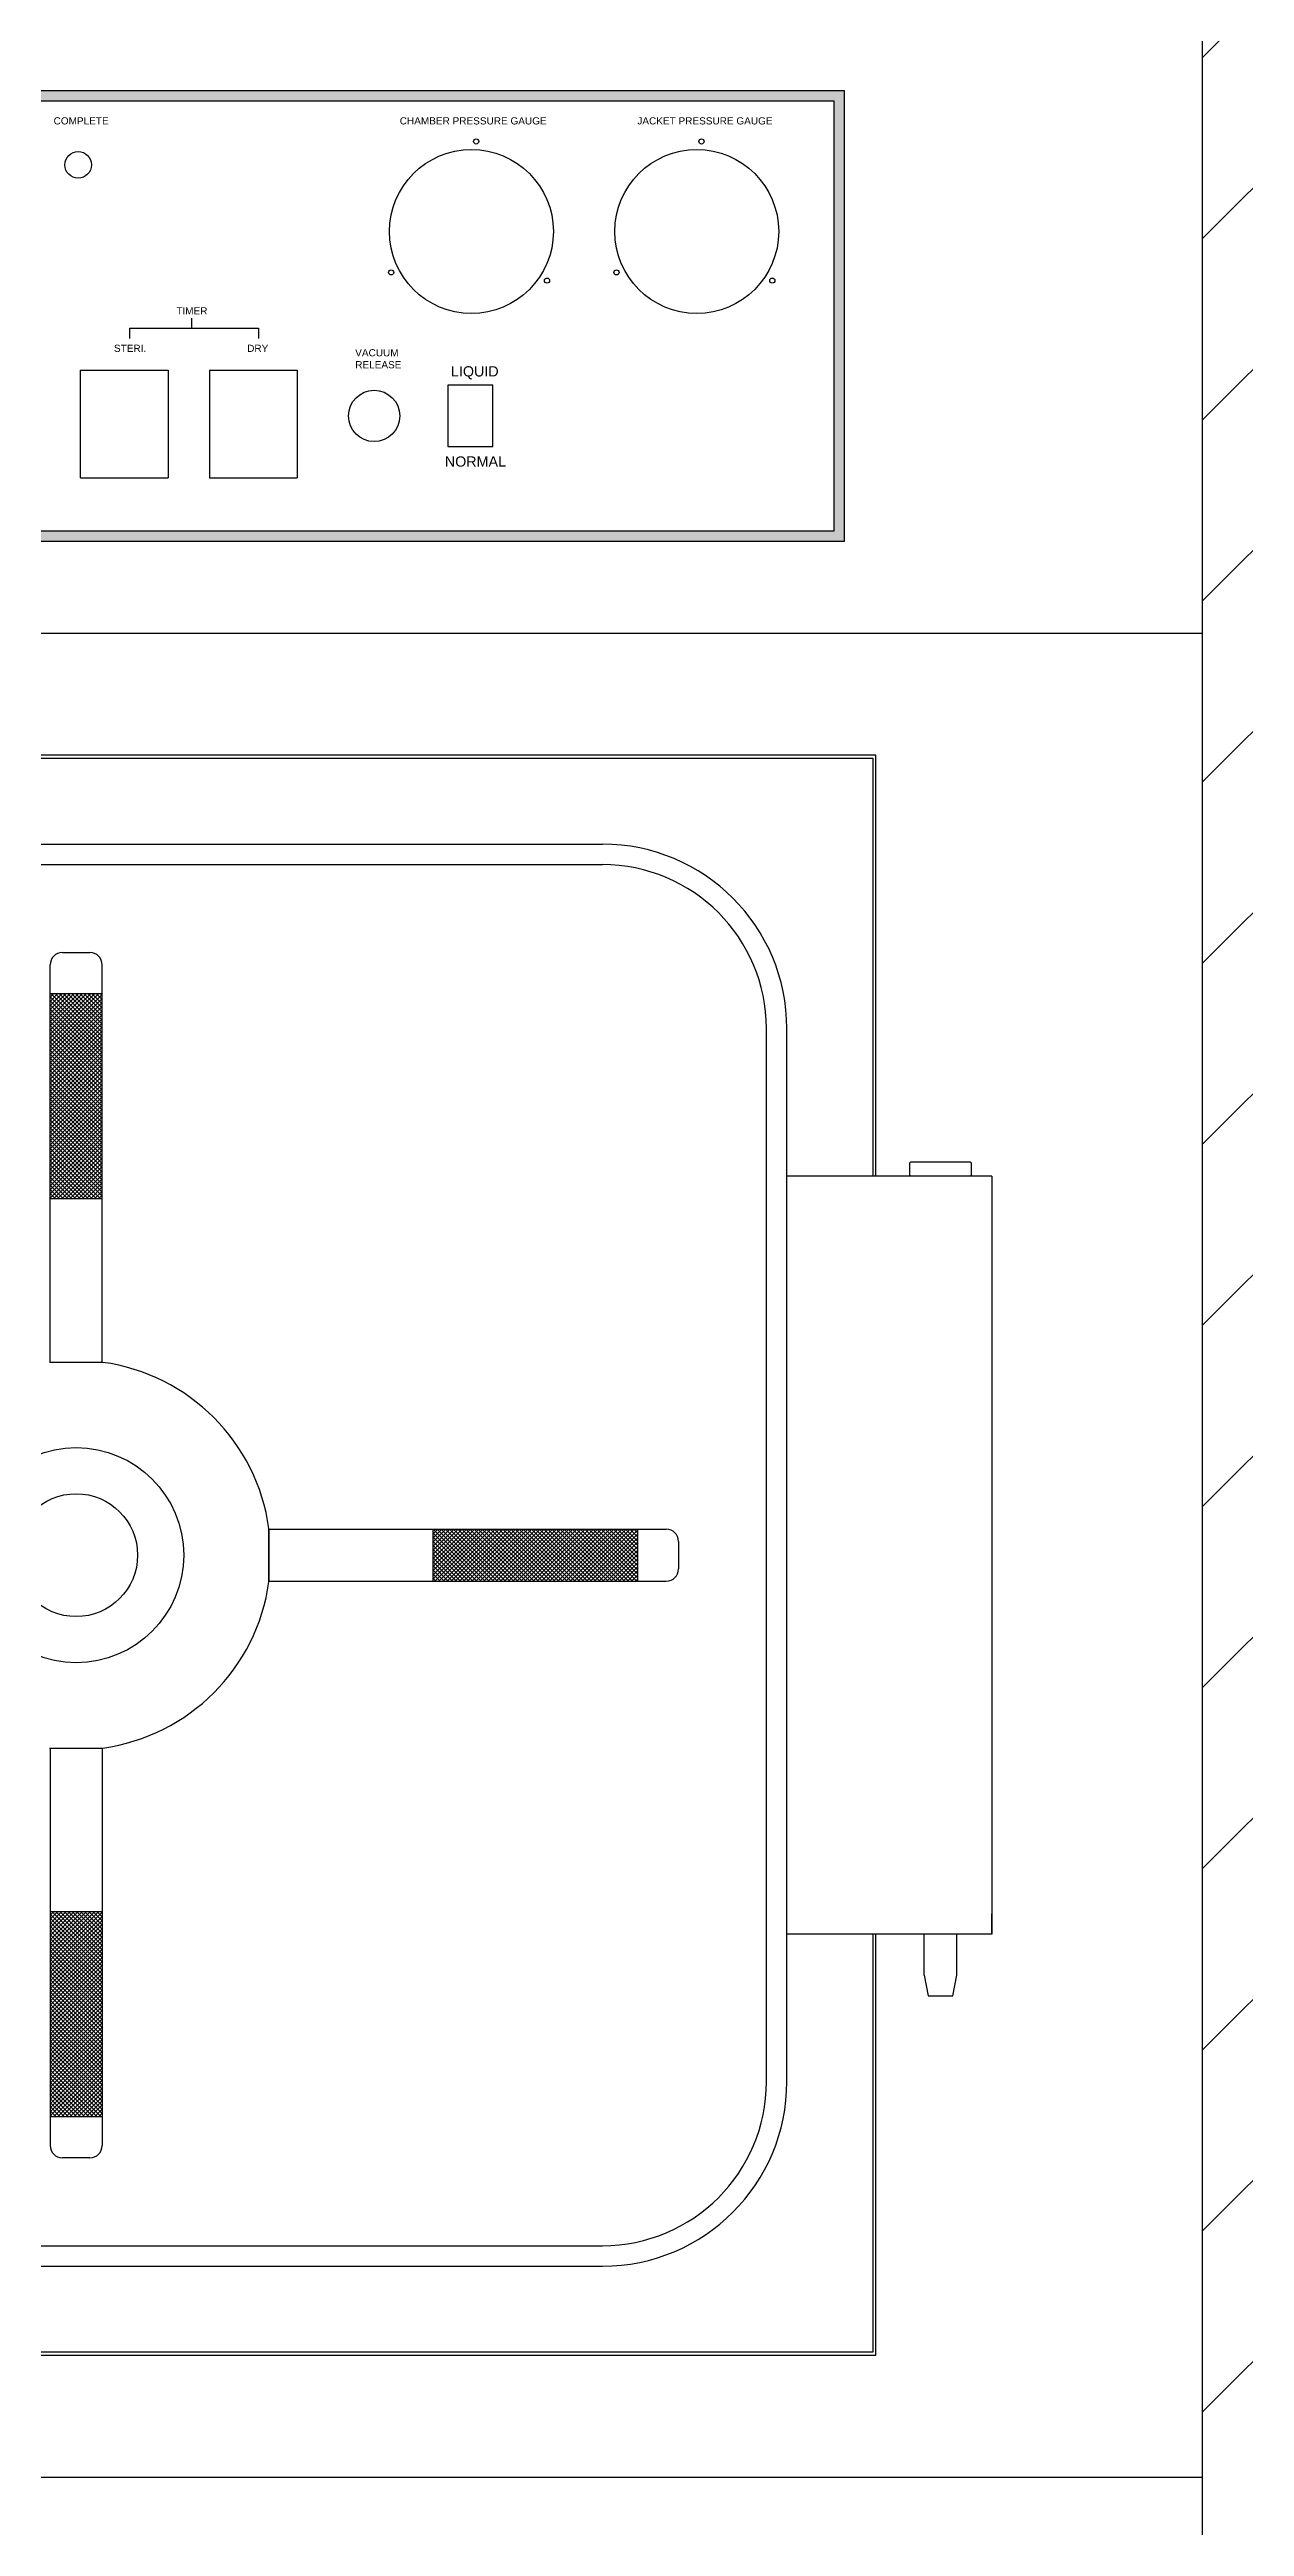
# Model space of a CAD drawing. Header units: millimetres. Extents: x -215875 to 28279, y -2277 to 9295.
# Drawn here: x 21360 to 21943, y 3259 to 4467 of the extents above; entities that cross this region are included whole.
import ezdxf

# ---------------------------------------------------------------- set-up
doc = ezdxf.new("R2010")
doc.units = ezdxf.units.MM
doc.header["$MEASUREMENT"] = 0
doc.layers.get('0').update_dxf_attribs({"lineweight": 25})
doc.layers.add('D', color=3, linetype='Continuous', lineweight=13)
doc.styles.get("Standard").update_dxf_attribs({"font": 'KAIU.TTF'})

msp = doc.modelspace()

# ---------------------------------------------------------------- hatches: boundary and pattern name
h = msp.add_hatch(color=256)
h.paths.add_polyline_path([(20997.613, 4447.306), (20997.613, 4227.306), (21747.613, 4227.306), (21747.613, 4447.306)])
h.paths.add_polyline_path([(21002.613, 4232.306), (21002.613, 4442.306), (21742.613, 4442.306), (21742.613, 4232.306)], flags=16)
at = {"layer": 'D', "ltscale": 10}
h = msp.add_hatch(dxfattribs=at)
h.set_pattern_fill('ANSI31', color=256, scale=500, style=0)
h.set_pattern_definition([(45, (238863.4, 22972.41), (-44.194174, 44.194174), [])])
h.paths.add_polyline_path([(20691.829, 4439.491), (20022.613, 4439.491), (20022.613, 5352.556), (22722.613, 5352.556), (22722.613, 4439.491), (22053.398, 4439.491), (22053.398, 2652.556), (21922.613, 2652.556), (21922.613, 4492.556), (20822.613, 4492.556), (20822.613, 2652.556), (20691.829, 2652.556)])

# ---------------------------------------------------------------- linework, layer by layer
for p, q in [((21922.613, 4182.556), (21922.613, 4492.556)), ((21002.613, 4442.306), (21742.613, 4442.306)), ((21742.613, 4442.306), (21742.613, 4232.306)), ((21398.613, 4331.306), (21461.613, 4331.306)), ((21398.613, 4331.306), (21398.613, 4326.306)), ((21429.113, 4331.306), (21429.113, 4336.306)), ((21461.613, 4331.306), (21461.613, 4326.306)), ((21374.763, 4258.306), (21374.763, 4310.806)), ((21374.763, 4310.806), (21417.463, 4310.806)), ((21417.463, 4310.806), (21417.463, 4258.306)), ((21437.763, 4310.806), (21437.763, 4258.306)), ((21437.763, 4310.806), (21480.463, 4310.806)), ((21480.463, 4310.806), (21480.463, 4258.306)), ((21374.763, 4258.306), (21417.463, 4258.306)), ((21437.763, 4258.306), (21480.463, 4258.306)), ((21742.613, 4232.306), (21002.613, 4232.306)), ((20822.613, 4182.556), (21922.613, 4182.556)), ((21922.613, 3282.556), (21922.613, 4182.556)), ((21115.613, 4079.556), (21629.613, 4079.556)), ((21115.613, 4069.556), (21629.613, 4069.556)), ((21365.913, 4026.663), (21379.313, 4026.663)), ((21359.913, 3826.663), (21359.913, 4020.663)), ((21385.313, 3826.663), (21385.313, 4020.663)), ((21359.913, 3982.849), (21383.727, 4006.663)), ((21359.913, 3984.849), (21381.727, 4006.663)), ((21359.913, 3986.849), (21379.727, 4006.663)), ((21359.913, 3988.849), (21377.727, 4006.663)), ((21359.913, 4006.663), (21385.313, 4006.663)), ((21359.913, 3996.849), (21369.727, 4006.663)), ((21359.913, 3998.849), (21367.727, 4006.663)), ((21359.913, 4000.849), (21365.727, 4006.663)), ((21359.913, 3990.849), (21375.727, 4006.663)), ((21359.913, 3992.849), (21373.727, 4006.663)), ((21359.913, 3994.849), (21371.727, 4006.663)), ((21359.913, 4004.849), (21361.727, 4006.663)), ((21359.913, 4002.849), (21363.727, 4006.663)), ((21359.913, 3980.849), (21385.313, 4006.249)), ((21359.913, 4005.085), (21385.313, 3979.685)), ((21359.913, 3978.849), (21385.313, 4004.249)), ((21359.913, 4003.085), (21385.313, 3977.685)), ((21359.913, 3976.849), (21385.313, 4002.249)), ((21360.336, 4006.663), (21385.313, 3981.685)), ((21362.336, 4006.663), (21385.313, 3983.685)), ((21364.336, 4006.663), (21385.313, 3985.685)), ((21366.336, 4006.663), (21385.313, 3987.685)), ((21368.336, 4006.663), (21385.313, 3989.685)), ((21370.336, 4006.663), (21385.313, 3991.685)), ((21372.336, 4006.663), (21385.313, 3993.685)), ((21374.336, 4006.663), (21385.313, 3995.685)), ((21376.336, 4006.663), (21385.313, 3997.685)), ((21378.336, 4006.663), (21385.313, 3999.685)), ((21380.336, 4006.663), (21385.313, 4001.685)), ((21382.336, 4006.663), (21385.313, 4003.685)), ((21384.336, 4006.663), (21385.313, 4005.685)), ((21359.913, 4001.085), (21385.313, 3975.685)), ((21359.913, 3974.849), (21385.313, 4000.249)), ((21359.913, 3999.085), (21385.313, 3973.685)), ((21359.913, 3972.849), (21385.313, 3998.249)), ((21359.913, 3997.085), (21385.313, 3971.685)), ((21359.913, 3970.849), (21385.313, 3996.249)), ((21359.913, 3995.085), (21385.313, 3969.685)), ((21359.913, 3968.849), (21385.313, 3994.249)), ((21359.913, 3993.085), (21385.313, 3967.685)), ((21359.913, 3966.849), (21385.313, 3992.249)), ((21359.913, 3991.085), (21385.313, 3965.685)), ((21359.913, 3964.849), (21385.313, 3990.249)), ((21709.613, 3475.556), (21709.613, 3989.556)), ((21719.613, 3475.556), (21719.613, 3989.556)), ((21359.913, 3989.085), (21385.313, 3963.685)), ((21359.913, 3962.849), (21385.313, 3988.249)), ((21359.913, 3987.085), (21385.313, 3961.685)), ((21359.913, 3960.849), (21385.313, 3986.249)), ((21359.913, 3985.085), (21385.313, 3959.685)), ((21359.913, 3958.849), (21385.313, 3984.249)), ((21359.913, 3983.085), (21385.313, 3957.685)), ((21359.913, 3956.849), (21385.313, 3982.249)), ((21359.913, 3981.085), (21385.313, 3955.685)), ((21359.913, 3954.849), (21385.313, 3980.249)), ((21359.913, 3979.085), (21385.313, 3953.685)), ((21359.913, 3952.849), (21385.313, 3978.249)), ((21359.913, 3977.085), (21385.313, 3951.685)), ((21359.913, 3950.849), (21385.313, 3976.249)), ((21359.913, 3975.085), (21385.313, 3949.685)), ((21359.913, 3948.849), (21385.313, 3974.249)), ((21359.913, 3973.085), (21385.313, 3947.685)), ((21359.913, 3946.849), (21385.313, 3972.249)), ((21359.913, 3971.085), (21385.313, 3945.685)), ((21359.913, 3944.849), (21385.313, 3970.249)), ((21359.913, 3969.085), (21385.313, 3943.685)), ((21359.913, 3942.849), (21385.313, 3968.249)), ((21359.913, 3967.085), (21385.313, 3941.685)), ((21359.913, 3940.849), (21385.313, 3966.249)), ((21359.913, 3965.085), (21385.313, 3939.685)), ((21359.913, 3938.849), (21385.313, 3964.249)), ((21359.913, 3963.085), (21385.313, 3937.685)), ((21359.913, 3936.849), (21385.313, 3962.249)), ((21359.913, 3961.085), (21385.313, 3935.685)), ((21359.913, 3934.849), (21385.313, 3960.249)), ((21359.913, 3959.085), (21385.313, 3933.685)), ((21359.913, 3932.849), (21385.313, 3958.249)), ((21359.913, 3957.085), (21385.313, 3931.685)), ((21359.913, 3930.849), (21385.313, 3956.249)), ((21359.913, 3955.085), (21385.313, 3929.685)), ((21359.913, 3928.849), (21385.313, 3954.249)), ((21359.913, 3953.085), (21385.313, 3927.685)), ((21359.913, 3926.849), (21385.313, 3952.249)), ((21359.913, 3951.085), (21385.313, 3925.685)), ((21359.913, 3924.849), (21385.313, 3950.249)), ((21359.913, 3949.085), (21385.313, 3923.685)), ((21359.913, 3922.849), (21385.313, 3948.249)), ((21359.913, 3947.085), (21385.313, 3921.685)), ((21359.913, 3920.849), (21385.313, 3946.249)), ((21359.913, 3945.085), (21385.313, 3919.685)), ((21359.913, 3918.849), (21385.313, 3944.249)), ((21359.913, 3943.085), (21385.313, 3917.685)), ((21359.913, 3916.849), (21385.313, 3942.249)), ((21359.913, 3941.085), (21385.313, 3915.685)), ((21359.913, 3914.849), (21385.313, 3940.249)), ((21359.913, 3939.085), (21385.313, 3913.685)), ((21359.913, 3912.849), (21385.313, 3938.249)), ((21359.913, 3937.085), (21385.313, 3911.685)), ((21359.913, 3910.849), (21385.313, 3936.249)), ((21359.913, 3935.085), (21385.313, 3909.685)), ((21359.913, 3908.849), (21385.313, 3934.249)), ((21359.913, 3933.085), (21385.313, 3907.685)), ((21359.913, 3906.849), (21385.313, 3932.249)), ((21359.913, 3931.085), (21384.336, 3906.663)), ((21359.913, 3929.085), (21382.336, 3906.663)), ((21361.727, 3906.663), (21385.313, 3930.249)), ((21359.913, 3927.085), (21380.336, 3906.663)), ((21359.913, 3925.085), (21378.336, 3906.663)), ((21359.913, 3923.085), (21376.336, 3906.663)), ((21359.913, 3921.085), (21374.336, 3906.663)), ((21359.913, 3919.085), (21372.336, 3906.663)), ((21359.913, 3917.085), (21370.336, 3906.663)), ((21363.727, 3906.663), (21385.313, 3928.249)), ((21365.727, 3906.663), (21385.313, 3926.249)), ((21367.727, 3906.663), (21385.313, 3924.249)), ((21369.727, 3906.663), (21385.313, 3922.249)), ((21371.727, 3906.663), (21385.313, 3920.249)), ((21373.727, 3906.663), (21385.313, 3918.249)), ((21819.613, 3917.556), (21719.613, 3917.556)), ((21819.613, 3917.556), (21769.613, 3917.556)), ((21819.613, 3917.556), (21819.613, 3547.556)), ((21819.613, 3917.556), (21819.613, 3907.556)), ((21359.913, 3915.085), (21368.336, 3906.663)), ((21359.913, 3913.085), (21366.336, 3906.663)), ((21359.913, 3911.085), (21364.336, 3906.663)), ((21359.913, 3909.085), (21362.336, 3906.663)), ((21359.913, 3906.663), (21385.313, 3906.663)), ((21375.727, 3906.663), (21385.313, 3916.249)), ((21377.727, 3906.663), (21385.313, 3914.249)), ((21379.727, 3906.663), (21385.313, 3912.249)), ((21381.727, 3906.663), (21385.313, 3910.249)), ((21383.727, 3906.663), (21385.313, 3908.249)), ((21385.613, 3826.663), (21359.613, 3826.663)), ((21466.72, 3719.556), (21466.72, 3745.556)), ((21466.72, 3745.256), (21660.72, 3745.256)), ((21466.72, 3745.256), (21466.72, 3719.856)), ((21561.142, 3745.256), (21546.72, 3730.834)), ((21563.142, 3745.256), (21546.72, 3728.834)), ((21565.142, 3745.256), (21546.72, 3726.834)), ((21567.142, 3745.256), (21546.72, 3724.834)), ((21569.142, 3745.256), (21546.72, 3722.834)), ((21571.142, 3745.256), (21546.72, 3720.834)), ((21546.72, 3745.256), (21546.72, 3719.856)), ((21551.142, 3745.256), (21546.72, 3740.834)), ((21553.142, 3745.256), (21546.72, 3738.834)), ((21555.142, 3745.256), (21546.72, 3736.834)), ((21557.142, 3745.256), (21546.72, 3734.834)), ((21559.142, 3745.256), (21546.72, 3732.834)), ((21549.142, 3745.256), (21546.72, 3742.834)), ((21546.72, 3743.443), (21570.306, 3719.856)), ((21546.72, 3741.443), (21568.306, 3719.856)), ((21546.72, 3739.443), (21566.306, 3719.856)), ((21546.72, 3737.443), (21564.306, 3719.856)), ((21546.72, 3735.443), (21562.306, 3719.856)), ((21546.906, 3745.256), (21572.306, 3719.856)), ((21573.142, 3745.256), (21547.742, 3719.856)), ((21548.906, 3745.256), (21574.306, 3719.856)), ((21575.142, 3745.256), (21549.742, 3719.856)), ((21550.906, 3745.256), (21576.306, 3719.856)), ((21577.142, 3745.256), (21551.742, 3719.856)), ((21552.906, 3745.256), (21578.306, 3719.856)), ((21579.142, 3745.256), (21553.742, 3719.856)), ((21554.906, 3745.256), (21580.306, 3719.856)), ((21581.142, 3745.256), (21555.742, 3719.856)), ((21556.906, 3745.256), (21582.306, 3719.856)), ((21583.142, 3745.256), (21557.742, 3719.856)), ((21558.906, 3745.256), (21584.306, 3719.856)), ((21585.142, 3745.256), (21559.742, 3719.856)), ((21560.906, 3745.256), (21586.306, 3719.856)), ((21587.142, 3745.256), (21561.742, 3719.856)), ((21562.906, 3745.256), (21588.306, 3719.856)), ((21589.142, 3745.256), (21563.742, 3719.856)), ((21564.906, 3745.256), (21590.306, 3719.856)), ((21591.142, 3745.256), (21565.742, 3719.856)), ((21566.906, 3745.256), (21592.306, 3719.856)), ((21593.142, 3745.256), (21567.742, 3719.856)), ((21568.906, 3745.256), (21594.306, 3719.856)), ((21595.142, 3745.256), (21569.742, 3719.856)), ((21570.906, 3745.256), (21596.306, 3719.856)), ((21597.142, 3745.256), (21571.742, 3719.856)), ((21572.906, 3745.256), (21598.306, 3719.856)), ((21599.142, 3745.256), (21573.742, 3719.856)), ((21574.906, 3745.256), (21600.306, 3719.856)), ((21601.142, 3745.256), (21575.742, 3719.856)), ((21576.906, 3745.256), (21602.306, 3719.856)), ((21603.142, 3745.256), (21577.742, 3719.856)), ((21578.906, 3745.256), (21604.306, 3719.856)), ((21605.142, 3745.256), (21579.742, 3719.856)), ((21580.906, 3745.256), (21606.306, 3719.856)), ((21607.142, 3745.256), (21581.742, 3719.856)), ((21582.906, 3745.256), (21608.306, 3719.856)), ((21609.142, 3745.256), (21583.742, 3719.856)), ((21584.906, 3745.256), (21610.306, 3719.856)), ((21611.142, 3745.256), (21585.742, 3719.856)), ((21586.906, 3745.256), (21612.306, 3719.856)), ((21613.142, 3745.256), (21587.742, 3719.856)), ((21588.906, 3745.256), (21614.306, 3719.856)), ((21615.142, 3745.256), (21589.742, 3719.856)), ((21590.906, 3745.256), (21616.306, 3719.856)), ((21617.142, 3745.256), (21591.742, 3719.856)), ((21592.906, 3745.256), (21618.306, 3719.856)), ((21619.142, 3745.256), (21593.742, 3719.856)), ((21594.906, 3745.256), (21620.306, 3719.856)), ((21621.142, 3745.256), (21595.742, 3719.856)), ((21596.906, 3745.256), (21622.306, 3719.856)), ((21623.142, 3745.256), (21597.742, 3719.856)), ((21598.906, 3745.256), (21624.306, 3719.856)), ((21625.142, 3745.256), (21599.742, 3719.856)), ((21600.906, 3745.256), (21626.306, 3719.856)), ((21627.142, 3745.256), (21601.742, 3719.856)), ((21602.906, 3745.256), (21628.306, 3719.856)), ((21629.142, 3745.256), (21603.742, 3719.856)), ((21604.906, 3745.256), (21630.306, 3719.856)), ((21631.142, 3745.256), (21605.742, 3719.856)), ((21606.906, 3745.256), (21632.306, 3719.856)), ((21633.142, 3745.256), (21607.742, 3719.856)), ((21608.906, 3745.256), (21634.306, 3719.856)), ((21635.142, 3745.256), (21609.742, 3719.856)), ((21610.906, 3745.256), (21636.306, 3719.856)), ((21637.142, 3745.256), (21611.742, 3719.856)), ((21612.906, 3745.256), (21638.306, 3719.856)), ((21639.142, 3745.256), (21613.742, 3719.856)), ((21614.906, 3745.256), (21640.306, 3719.856)), ((21641.142, 3745.256), (21615.742, 3719.856)), ((21616.906, 3745.256), (21642.306, 3719.856)), ((21643.142, 3745.256), (21617.742, 3719.856)), ((21618.906, 3745.256), (21644.306, 3719.856)), ((21645.142, 3745.256), (21619.742, 3719.856)), ((21620.906, 3745.256), (21646.306, 3719.856)), ((21646.72, 3744.834), (21621.742, 3719.856)), ((21622.906, 3745.256), (21646.72, 3721.443)), ((21646.72, 3742.834), (21623.742, 3719.856)), ((21624.906, 3745.256), (21646.72, 3723.443)), ((21646.72, 3740.834), (21625.742, 3719.856)), ((21626.906, 3745.256), (21646.72, 3725.443)), ((21646.72, 3738.834), (21627.742, 3719.856)), ((21628.906, 3745.256), (21646.72, 3727.443)), ((21646.72, 3736.834), (21629.742, 3719.856)), ((21630.906, 3745.256), (21646.72, 3729.443)), ((21632.906, 3745.256), (21646.72, 3731.443)), ((21634.906, 3745.256), (21646.72, 3733.443)), ((21636.906, 3745.256), (21646.72, 3735.443)), ((21638.906, 3745.256), (21646.72, 3737.443)), ((21640.906, 3745.256), (21646.72, 3739.443)), ((21642.906, 3745.256), (21646.72, 3741.443)), ((21644.906, 3745.256), (21646.72, 3743.443)), ((21646.72, 3745.256), (21646.72, 3719.856)), ((21666.72, 3739.256), (21666.72, 3725.856)), ((21546.72, 3733.443), (21560.306, 3719.856)), ((21546.72, 3731.443), (21558.306, 3719.856)), ((21546.72, 3729.443), (21556.306, 3719.856)), ((21546.72, 3727.443), (21554.306, 3719.856)), ((21546.72, 3725.443), (21552.306, 3719.856)), ((21546.72, 3723.443), (21550.306, 3719.856)), ((21646.72, 3734.834), (21631.742, 3719.856)), ((21646.72, 3732.834), (21633.742, 3719.856)), ((21646.72, 3730.834), (21635.742, 3719.856)), ((21646.72, 3728.834), (21637.742, 3719.856)), ((21646.72, 3726.834), (21639.742, 3719.856)), ((21646.72, 3724.834), (21641.742, 3719.856)), ((21466.72, 3719.856), (21660.72, 3719.856)), ((21546.72, 3721.443), (21548.306, 3719.856)), ((21646.72, 3722.834), (21643.742, 3719.856)), ((21646.72, 3720.834), (21645.742, 3719.856)), ((21359.613, 3638.45), (21385.613, 3638.45)), ((21359.913, 3638.45), (21359.913, 3444.45)), ((21385.313, 3638.45), (21385.313, 3444.45)), ((21375.5, 3558.45), (21359.913, 3542.864)), ((21377.5, 3558.45), (21359.913, 3540.864)), ((21379.5, 3558.45), (21359.913, 3538.864)), ((21381.5, 3558.45), (21359.913, 3536.864)), ((21383.5, 3558.45), (21359.913, 3534.864)), ((21385.313, 3558.45), (21359.913, 3558.45)), ((21369.5, 3558.45), (21359.913, 3548.864)), ((21371.5, 3558.45), (21359.913, 3546.864)), ((21373.5, 3558.45), (21359.913, 3544.864)), ((21363.5, 3558.45), (21359.913, 3554.864)), ((21365.5, 3558.45), (21359.913, 3552.864)), ((21367.5, 3558.45), (21359.913, 3550.864)), ((21361.5, 3558.45), (21359.913, 3556.864)), ((21385.313, 3558.264), (21359.913, 3532.864)), ((21385.313, 3532.027), (21359.913, 3557.427)), ((21385.313, 3556.264), (21359.913, 3530.864)), ((21385.313, 3530.027), (21359.913, 3555.427)), ((21385.313, 3554.264), (21359.913, 3528.864)), ((21385.313, 3534.027), (21360.891, 3558.45)), ((21385.313, 3536.027), (21362.891, 3558.45)), ((21385.313, 3538.027), (21364.891, 3558.45)), ((21385.313, 3540.027), (21366.891, 3558.45)), ((21385.313, 3542.027), (21368.891, 3558.45)), ((21385.313, 3544.027), (21370.891, 3558.45)), ((21385.313, 3546.027), (21372.891, 3558.45)), ((21385.313, 3548.027), (21374.891, 3558.45)), ((21385.313, 3550.027), (21376.891, 3558.45)), ((21385.313, 3552.027), (21378.891, 3558.45)), ((21385.313, 3554.027), (21380.891, 3558.45)), ((21385.313, 3556.027), (21382.891, 3558.45)), ((21819.613, 3547.556), (21819.613, 3557.556)), ((21385.313, 3528.027), (21359.913, 3553.427)), ((21385.313, 3552.264), (21359.913, 3526.864)), ((21385.313, 3526.027), (21359.913, 3551.427)), ((21385.313, 3550.264), (21359.913, 3524.864)), ((21385.313, 3524.027), (21359.913, 3549.427)), ((21385.313, 3548.264), (21359.913, 3522.864)), ((21385.313, 3522.027), (21359.913, 3547.427)), ((21385.313, 3546.264), (21359.913, 3520.864)), ((21385.313, 3520.027), (21359.913, 3545.427)), ((21385.313, 3544.264), (21359.913, 3518.864)), ((21385.313, 3518.027), (21359.913, 3543.427)), ((21385.313, 3542.264), (21359.913, 3516.864)), ((21819.613, 3547.556), (21719.613, 3547.556)), ((21819.613, 3547.556), (21769.613, 3547.556)), ((21786.613, 3527.556), (21786.613, 3547.556)), ((21802.613, 3527.556), (21802.613, 3547.556)), ((21385.313, 3516.027), (21359.913, 3541.427)), ((21385.313, 3540.264), (21359.913, 3514.864)), ((21385.313, 3514.027), (21359.913, 3539.427)), ((21385.313, 3538.264), (21359.913, 3512.864)), ((21385.313, 3512.027), (21359.913, 3537.427)), ((21385.313, 3536.264), (21359.913, 3510.864)), ((21385.313, 3510.027), (21359.913, 3535.427)), ((21385.313, 3534.264), (21359.913, 3508.864)), ((21385.313, 3508.027), (21359.913, 3533.427)), ((21385.313, 3532.264), (21359.913, 3506.864)), ((21385.313, 3506.027), (21359.913, 3531.427)), ((21385.313, 3530.264), (21359.913, 3504.864)), ((21385.313, 3504.027), (21359.913, 3529.427)), ((21385.313, 3528.264), (21359.913, 3502.864)), ((21385.313, 3502.027), (21359.913, 3527.427)), ((21385.313, 3526.264), (21359.913, 3500.864)), ((21385.313, 3500.027), (21359.913, 3525.427)), ((21385.313, 3524.264), (21359.913, 3498.864)), ((21385.313, 3498.027), (21359.913, 3523.427)), ((21385.313, 3522.264), (21359.913, 3496.864)), ((21385.313, 3496.027), (21359.913, 3521.427)), ((21385.313, 3520.264), (21359.913, 3494.864)), ((21385.313, 3494.027), (21359.913, 3519.427)), ((21385.313, 3518.264), (21359.913, 3492.864)), ((21385.313, 3492.027), (21359.913, 3517.427)), ((21385.313, 3516.264), (21359.913, 3490.864)), ((21385.313, 3490.027), (21359.913, 3515.427)), ((21385.313, 3514.264), (21359.913, 3488.864)), ((21385.313, 3488.027), (21359.913, 3513.427)), ((21385.313, 3512.264), (21359.913, 3486.864)), ((21385.313, 3486.027), (21359.913, 3511.427)), ((21385.313, 3510.264), (21359.913, 3484.864)), ((21385.313, 3484.027), (21359.913, 3509.427)), ((21385.313, 3508.264), (21359.913, 3482.864)), ((21385.313, 3482.027), (21359.913, 3507.427)), ((21385.313, 3506.264), (21359.913, 3480.864)), ((21385.313, 3480.027), (21359.913, 3505.427)), ((21385.313, 3504.264), (21359.913, 3478.864)), ((21385.313, 3478.027), (21359.913, 3503.427)), ((21385.313, 3502.264), (21359.913, 3476.864)), ((21385.313, 3476.027), (21359.913, 3501.427)), ((21385.313, 3500.264), (21359.913, 3474.864)), ((21385.313, 3474.027), (21359.913, 3499.427)), ((21385.313, 3498.264), (21359.913, 3472.864)), ((21385.313, 3472.027), (21359.913, 3497.427)), ((21385.313, 3496.264), (21359.913, 3470.864)), ((21385.313, 3470.027), (21359.913, 3495.427)), ((21385.313, 3494.264), (21359.913, 3468.864)), ((21385.313, 3468.027), (21359.913, 3493.427)), ((21385.313, 3492.264), (21359.913, 3466.864)), ((21385.313, 3466.027), (21359.913, 3491.427)), ((21385.313, 3490.264), (21359.913, 3464.864)), ((21385.313, 3464.027), (21359.913, 3489.427)), ((21385.313, 3488.264), (21359.913, 3462.864)), ((21385.313, 3462.027), (21359.913, 3487.427)), ((21385.313, 3486.264), (21359.913, 3460.864)), ((21385.313, 3460.027), (21359.913, 3485.427)), ((21385.313, 3484.264), (21359.913, 3458.864)), ((21384.891, 3458.45), (21359.913, 3483.427)), ((21385.313, 3482.264), (21361.5, 3458.45)), ((21382.891, 3458.45), (21359.913, 3481.427)), ((21380.891, 3458.45), (21359.913, 3479.427)), ((21378.891, 3458.45), (21359.913, 3477.427)), ((21376.891, 3458.45), (21359.913, 3475.427)), ((21374.891, 3458.45), (21359.913, 3473.427)), ((21372.891, 3458.45), (21359.913, 3471.427)), ((21370.891, 3458.45), (21359.913, 3469.427)), ((21385.313, 3480.264), (21363.5, 3458.45)), ((21385.313, 3478.264), (21365.5, 3458.45)), ((21385.313, 3476.264), (21367.5, 3458.45)), ((21385.313, 3474.264), (21369.5, 3458.45)), ((21385.313, 3472.264), (21371.5, 3458.45)), ((21385.313, 3470.264), (21373.5, 3458.45)), ((21368.891, 3458.45), (21359.913, 3467.427)), ((21366.891, 3458.45), (21359.913, 3465.427)), ((21364.891, 3458.45), (21359.913, 3463.427)), ((21362.891, 3458.45), (21359.913, 3461.427)), ((21360.891, 3458.45), (21359.913, 3459.427)), ((21385.313, 3458.45), (21359.913, 3458.45)), ((21385.313, 3468.264), (21375.5, 3458.45)), ((21385.313, 3466.264), (21377.5, 3458.45)), ((21385.313, 3464.264), (21379.5, 3458.45)), ((21385.313, 3462.264), (21381.5, 3458.45)), ((21385.313, 3460.264), (21383.5, 3458.45)), ((21379.313, 3438.45), (21365.913, 3438.45)), ((21115.613, 3395.556), (21629.613, 3395.556)), ((21115.613, 3385.556), (21629.613, 3385.556)), ((20822.613, 3282.556), (21922.613, 3282.556)), ((21922.613, 2672.556), (21922.613, 3282.556))]:
    msp.add_line(p, q)
at = {"ltscale": 2}
for p, q in [((21779.613, 3924.056), (21780.113, 3924.556)), ((21779.613, 3918.056), (21779.613, 3924.056)), ((21780.113, 3917.556), (21779.613, 3918.056)), ((21780.113, 3924.556), (21809.113, 3924.556)), ((21786.613, 3917.556), (21780.113, 3917.556)), ((21809.113, 3917.556), (21802.613, 3917.556)), ((21809.113, 3924.556), (21809.613, 3924.056)), ((21809.613, 3918.056), (21809.113, 3917.556)), ((21809.613, 3924.056), (21809.613, 3918.056)), ((21786.613, 3527.556), (21788.613, 3517.556)), ((21800.613, 3517.556), (21802.613, 3527.556)), ((21788.613, 3517.556), (21800.613, 3517.556))]:
    msp.add_line(p, q, dxfattribs=at)
for points in [[(20997.613, 4447.306), (21747.613, 4447.306), (21747.613, 4227.306), (20997.613, 4227.306)], [(21554.113, 4273.556), (21576.113, 4273.556), (21576.113, 4303.556), (21554.113, 4303.556)]]:
    msp.add_lwpolyline(points, close=True)
for points in [[(21763.113, 3917.556), (21763.113, 4123.056), (20982.113, 4123.056), (20982.113, 3342.056), (21763.113, 3342.056), (21763.113, 3547.556)], [(21761.613, 3547.556), (21761.613, 3343.556), (20983.613, 3343.556), (20983.613, 4121.556), (21761.613, 4121.556), (21761.613, 3917.556)]]:
    msp.add_lwpolyline(points)
for centre, radius in [((21373.613, 4411.056), 6.5), ((21565.613, 4378.556), 40), ((21567.916, 4422.496), 1.25), ((21675.613, 4378.556), 40), ((21677.916, 4422.496), 1.25), ((21526.409, 4358.581), 1.25), ((21602.515, 4354.592), 1.25), ((21636.409, 4358.581), 1.25), ((21712.515, 4354.592), 1.25), ((21518.113, 4288.556), 12.5), ((21372.613, 3732.556), 52.5), ((21372.613, 3732.556), 30)]:
    msp.add_circle(centre, radius)
for centre, radius, start, end in [((21629.613, 3989.556), 90, 0, 90), ((21629.613, 3989.556), 80, 0, 90), ((21365.913, 4020.663), 6, 90, 180), ((21379.313, 4020.663), 6, 0, 90), ((21372.613, 3732.556), 95, 7.865153, 82.134847), ((21660.72, 3739.256), 6, 0, 90), ((21660.72, 3725.856), 6, 270, 0), ((21372.613, 3732.556), 95, 277.865153, 352.134847), ((21629.613, 3475.556), 80, 270, 0), ((21629.613, 3475.556), 90, 270, 0), ((21365.913, 3444.45), 6, 180, 270), ((21379.313, 3444.45), 6, 270, 0)]:
    msp.add_arc(centre, radius, start, end)

# ---------------------------------------------------------------- texts
at = {"char_height": 3.5}
for s, insert, width, attachment_point in [('{\\fArial|b0|i0|c0|p34;COMPLETE}', (21361.613, 4434.307), 23.49974, 1), ('{\\fArial|b0|i0|c0|p34;CHAMBER PRESSURE GAUGE}', (21530.613, 4434.307), 77.43945, 1), ('{\\fArial|b0|i0|c0|p34;JACKET PRESSURE GAUGE}', (21646.613, 4434.307), 67.407, 1), ('{\\fArial|b0|i0|c0|p34;TIMER}', (21429.113, 4339.812), 59.839, 5), ('{\\fArial|b0|i0|c0|p34;STERI.}', (21391.077, 4323.306), 43.963, 1), ('{\\fArial|b0|i0|c0|p34;DRY}', (21456.113, 4323.306), 35.41234, 1)]:
    msp.add_mtext(s, dxfattribs=dict(at, insert=insert, width=width, attachment_point=attachment_point))
at = {"attachment_point": 1}
for s, insert, char_height in [('{\\fArial|b0|i0|c0|p34;VACUUM\\PRELEASE}', (21508.864, 4321.124), 3.5), ('{\\fARIAL|b0|i0|c0|p34;LIQUID}', (21555.613, 4312.806), 5), ('{\\fArial|b0|i0|c0|p34;NORMAL}', (21552.613, 4268.806), 5)]:
    msp.add_mtext(s, dxfattribs=dict(at, insert=insert, char_height=char_height))

doc.saveas('drawing.dxf')
